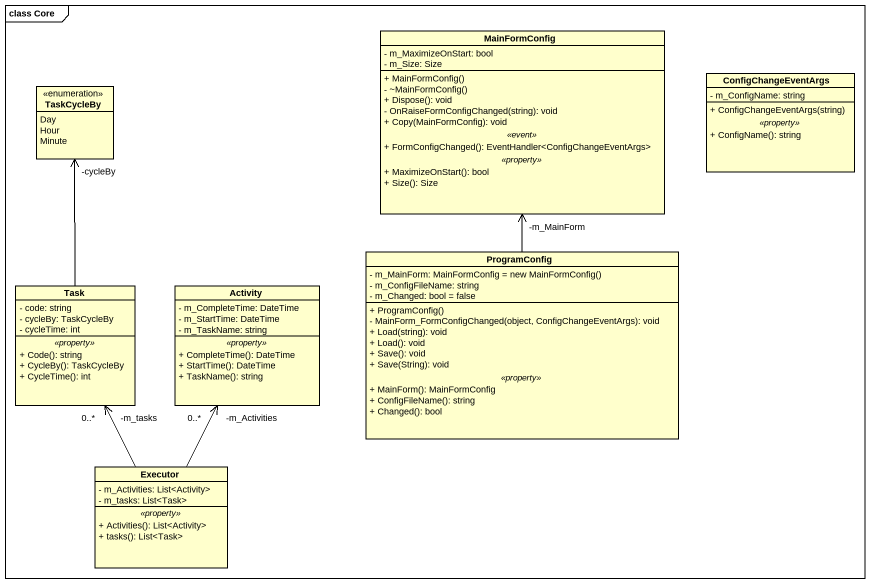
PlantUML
@startuml
mainframe class Core
hide circle
hide empty members
skinparam classAttributeIconSize 0
class MainFormConfig {
  - m_MaximizeOnStart: bool
  - m_Size: Size
  --
  + MainFormConfig()
  - ~MainFormConfig()
  + Dispose(): void
  - OnRaiseFormConfigChanged(string): void
  + Copy(MainFormConfig): void
  .. <<event>> ..
  + FormConfigChanged(): EventHandler<ConfigChangeEventArgs>
  .. <<property>> ..
  + MaximizeOnStart(): bool
  + Size(): Size
}
enum TaskCycleBy {
  Day
  Hour
  Minute
}
class ConfigChangeEventArgs {
  - m_ConfigName: string
  --
  + ConfigChangeEventArgs(string)
  .. <<property>> ..
  + ConfigName(): string
}
class ProgramConfig {
  {field} - m_MainForm: MainFormConfig = new MainFormConfig()
  - m_ConfigFileName: string
  - m_Changed: bool = false
  --
  + ProgramConfig()
  - MainForm_FormConfigChanged(object, ConfigChangeEventArgs): void
  + Load(string): void
  + Load(): void
  + Save(): void
  + Save(String): void
  .. <<property>> ..
  + MainForm(): MainFormConfig
  + ConfigFileName(): string
  + Changed(): bool
}
class Task {
  - code: string
  - cycleBy: TaskCycleBy
  - cycleTime: int
  .. <<property>> ..
  + Code(): string
  + CycleBy(): TaskCycleBy
  + CycleTime(): int
}
class Activity {
  - m_CompleteTime: DateTime
  - m_StartTime: DateTime
  - m_TaskName: string
  .. <<property>> ..
  + CompleteTime(): DateTime
  + StartTime(): DateTime
  + TaskName(): string
}
class Executor {
  - m_Activities: List<Activity>
  - m_tasks: List<Task>
  .. <<property>> ..
  + Activities(): List<Activity>
  + tasks(): List<Task>
}
ProgramConfig -up-> "-m_MainForm" MainFormConfig
Task -up-> "-cycleBy" TaskCycleBy
Executor -up-> "-m_tasks\n0..*" Task
Executor -up-> "-m_Activities\n0..*" Activity
@enduml
